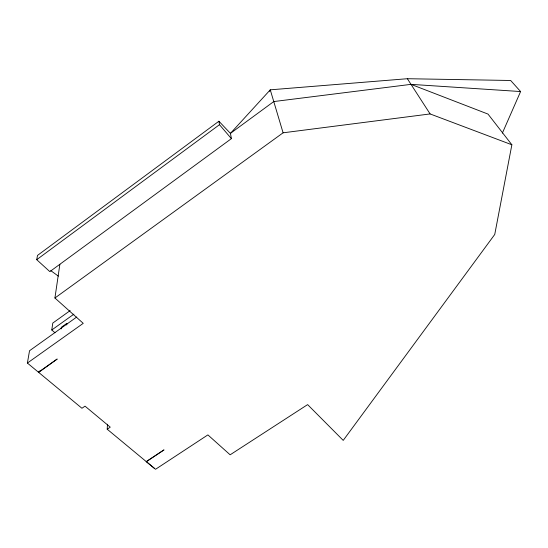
<?xml version="1.0" encoding="UTF-8"?>
<svg xmlns="http://www.w3.org/2000/svg" width="548" height="548" viewBox="0 0 548 548"><rect width="100%" height="100%" fill="white"/><g stroke="black" fill="none" stroke-linecap="round" stroke-linejoin="round"><path stroke-width="0.82" d="M154.385 468.335L146.268 461.601L164.01 449.881L146.22 461.752M502.372 133.102L520.6 91.55L510.661 80.481L407.363 78.713L270.267 89.831L230.434 133.376L218.905 121.238L37.517 255.402L36.716 259.677L49.841 271.63L231.4 138.644L230.434 133.376L273.767 101.565L411.007 84.351L488.008 114.08L511.866 144.775L494.741 234.469L343.219 440.393L307.627 404.609L230.139 454.806L207.891 434.893L155.536 469.287L107.203 429.214L107.463 424.214M66.712 324.985L66.918 323.299L61.342 327.279L61.129 328.916M54.992 332.766L51.786 329.985L52.786 323.067L70.165 310.6M107.203 429.214L110.244 427.152L85.022 406.15L81.94 408.267L38.655 372.38L57.204 359.029L38.49 372.25L27.4 363.05L83.241 323.341L54.923 298.002L59.869 264.287M27.4 363.05L29.524 350.747L76.747 317.018M269.643 91.42L270.267 89.831L283.09 132.808L54.923 298.002M38.49 372.25L39.627 370.989M36.716 259.677L219.467 124.691L218.905 121.238M51.786 329.985L73.898 314.155M283.09 132.808L430.112 113.936L511.866 144.775M411.007 84.351L520.6 91.55M50.772 270.63L58.369 276.144M219.467 124.691L231.4 138.644M407.363 78.713L430.112 113.936"/></g></svg>
